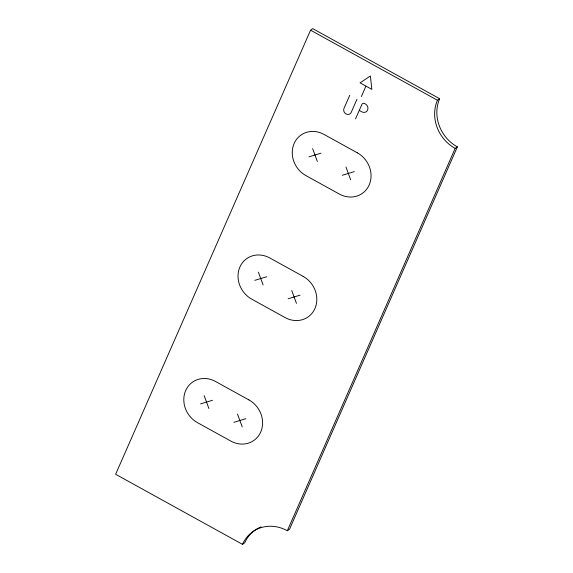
<?xml version="1.0" encoding="UTF-8"?>
<svg xmlns="http://www.w3.org/2000/svg" width="573" height="573" viewBox="0 0 573 573"><rect width="100%" height="100%" fill="white"/><g stroke="black" fill="none" stroke-linecap="round" stroke-linejoin="round"><path stroke-width="0.86" d="M310.58 30.183L115.631 474.279L242.501 544.35A36.557 32.826 55.2 0 1 287.331 530.741L289.537 529.208L457.369 146.874A36.557 32.826 55.2 0 1 439.649 98.721L312.779 28.65L310.58 30.183L437.443 100.254A36.557 32.826 55.2 0 0 455.163 148.407L287.331 530.741M349.738 95.297L343.993 108.383A4.219 3.782 55.2 0 0 346.035 113.941A4.219 3.782 55.2 0 0 351.206 112.365L356.95 99.279M361.341 96.586L365.946 86.1L371.848 89.359L370.38 76.001L360.045 82.841L365.531 85.871M355.511 118.948L361.9 104.408A2.285 2.048 55.2 0 1 364.7 103.563L365.309 103.899A4.699 4.219 55.2 0 1 367.587 110.088A4.699 4.219 55.2 0 1 361.828 111.835L359.679 110.646M437.443 100.254L439.649 98.721M455.163 148.407L457.369 146.874M242.501 544.35L244.707 542.817A36.557 32.826 55.2 0 1 261.03 526.888M308.997 156.823L320.952 153.199M342.353 175.252L354.307 171.621M254.77 280.355L266.724 276.73M288.126 298.784L300.08 295.152M200.543 403.893L212.497 400.262M233.899 422.315L245.853 418.684M345.97 167.015L350.697 179.858M312.614 148.593L317.335 161.428M291.743 290.547L296.47 303.389M258.387 272.125L263.107 284.967M237.516 414.078L242.243 426.921M204.16 395.656L208.88 408.499M357.373 152.848L324.01 134.426A24.374 21.881 55.2 0 0 294.121 143.494A24.374 21.881 55.2 0 0 305.939 175.603L339.295 194.025A24.374 21.881 55.2 0 0 369.184 184.95A24.374 21.881 55.2 0 0 357.373 152.848M303.146 276.379L269.783 257.957A24.374 21.881 55.2 0 0 239.901 267.025A24.374 21.881 55.2 0 0 251.712 299.135L285.067 317.557A24.374 21.881 55.2 0 0 314.957 308.482A24.374 21.881 55.2 0 0 303.146 276.379M248.918 399.911L215.555 381.489A24.374 21.881 55.2 0 0 185.673 390.557A24.374 21.881 55.2 0 0 197.484 422.666L230.84 441.088A24.374 21.881 55.2 0 0 260.729 432.013A24.374 21.881 55.2 0 0 248.918 399.911"/></g></svg>
